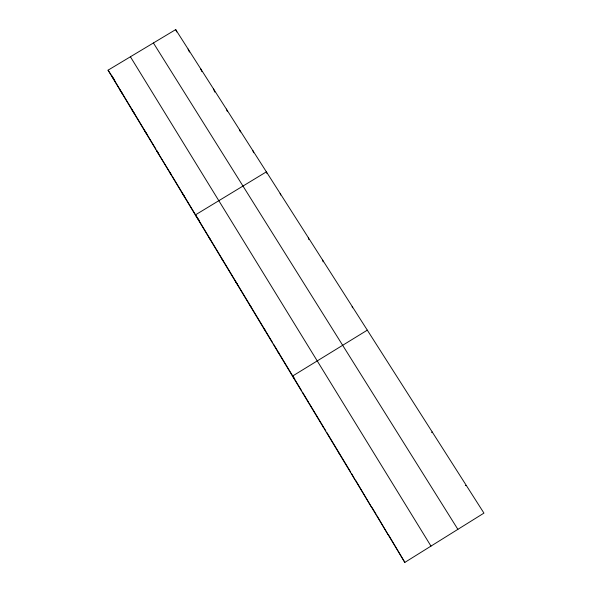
<?xml version="1.0" encoding="UTF-8"?>
<svg xmlns="http://www.w3.org/2000/svg" width="592" height="592" viewBox="0 0 592 592"><rect width="100%" height="100%" fill="white"/><g stroke="black" fill="none" stroke-linecap="round" stroke-linejoin="round"><path stroke-width="0.89" d="M371.339 506.863L355.799 480.578M431.605 432.567L432.241 432.005M404.824 562.4L483.945 513.109L175.698 29.6L108.055 70.182L404.824 562.4L388.308 534.495M367.306 330.158L292.5 376.105L294.683 378.673M355.03 479.809L351.596 473.615M465.349 485.514L466.415 485.603M338.994 453.22L339.482 453.524M323.239 427.076L323.898 427.69L309.046 403.056M307.744 401.376L308.58 402.286L302.46 392.133M277.951 351.974L279.128 353.439M263.64 328.227L264.964 329.959M249.543 304.858L251.023 306.841M235.675 281.851L237.296 284.079M222.022 259.207L223.347 261.05M208.576 236.911L210.478 239.597M199.319 220.661L195.338 214.948L266.385 171.85L267.007 173.537M182.299 193.325L184.46 196.455M169.46 172.028L171.739 175.365L156.813 151.049M144.352 130.381L146.868 134.118M132.075 110.023L134.702 113.945M119.976 89.954L122.714 94.061M108.055 70.182L110.896 74.466M111.377 75.191L114.759 80.29M153.409 42.972L457.882 529.344M130.41 56.773L430.983 546.105M111.37 75.251L155.888 149.08M156.836 150.649L158.737 153.802M172.213 176.15L223.31 260.88M223.783 261.664L272.52 342.479M273.46 344.048L277.241 350.309M278.181 351.877L301.52 390.572M324.372 428.475L325.792 430.821M326.732 432.389L350.664 472.068M371.909 507.292L376.12 514.285M377.06 515.839L387.938 534.384M175.698 29.6L176.764 31.946M188.086 49.032L189.425 52.052M200.651 68.746L201.916 71.647M213.409 88.756L214.829 92.093M226.359 109.069L227.343 111.451M239.501 129.678L240.411 131.949M252.836 150.605L253.672 152.758M280.134 193.421L280.689 195.005M308.284 237.577L308.883 239.612M322.692 260.177L323.121 261.827M352.203 306.456L352.41 307.781"/></g></svg>
